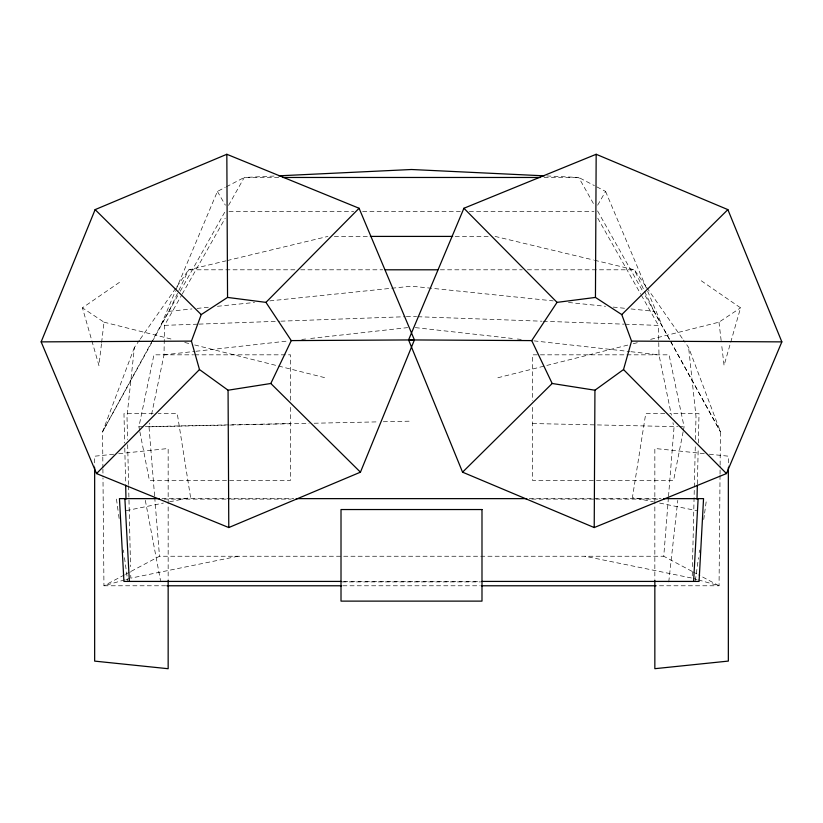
<?xml version="1.0" encoding="UTF-8"?>
<svg xmlns="http://www.w3.org/2000/svg" width="823" height="823" viewBox="0 0 823 823"><rect width="100%" height="100%" fill="white"/><g stroke="black" fill="none" stroke-linecap="round" stroke-linejoin="round"><path stroke-width="0.62" stroke-dasharray="4.12 3.09" d="M720.032 475.385L719.055 585.781L657.412 585.781M720.043 474.11L720.115 466.404M720.125 465.118L720.423 431.746L688.604 347.45L683.471 340.105M151.597 414.391L164.024 354.836L164.497 325.352L181.585 295.21M692.338 571.718L692.184 578.137L584.988 556.255M692.452 566.584L694.303 488.306M694.334 487.021L695.332 444.677M695.456 439.544L696.001 416.448L688.604 347.45M697.369 483.842L698.213 448.103M698.336 443L699.025 413.64L669.84 413.64M691.968 571.316L663.75 556.245L668.42 497.709M668.513 496.434L673.996 427.713L672.957 422.683M139.529 340.105L134.396 347.45L126.999 416.448L127.544 439.544M668.77 581.902L677.782 500.384M101.476 343.829L98.935 365.474L82.434 307.843L121.722 280.787M101.62 342.553L104.017 322.174L82.434 307.843M695.353 580.626L698.501 557.696M699.2 552.603L699.55 550.052M703.737 519.488L704.437 514.396M704.611 513.12L706.535 499.108M683.121 431.787L673.595 480.437L532.532 480.437L532.532 405.718M683.368 430.542L684.098 426.798L669.068 354.826L532.532 354.826L532.532 400.636M139.632 430.542L138.902 426.798L153.932 354.826L193.487 354.826M154.611 496.002L149.004 426.798L149.786 423.073M701.278 280.787L740.566 307.843L724.065 365.474L721.524 343.829M134.396 347.45L102.577 431.746L102.896 467.69M151.597 342.841L102.577 431.746L161.442 324.169L175.309 291.28M175.803 290.108L217.406 191.44L225.235 187.366M152.214 341.71L168.962 311.331L188.642 269.8L225.955 260.85M161.442 324.169L177.747 295.714M180.258 291.249L225.43 210.935M228.568 205.359L244.256 177.47L276.168 175.957M182.212 294.099L225.224 218.198M597.642 205.164L605.594 191.44L595.523 186.204M140.26 339.055L176.184 287.639M176.914 286.589L188.642 269.8L295.601 269.8M650.664 339.343L718.983 322.174L740.566 307.843M124.355 574.938L103.945 585.781L102.988 477.957M125.487 574.331L130.024 571.923M131.155 571.316L159.497 556.245L663.75 556.245M226.356 186.78L244.256 177.47L278.853 177.47M124.715 579.876L103.945 585.781L165.588 585.781M125.929 579.526L129.592 578.487M497.884 377.747L628.309 344.96M633.278 343.716L638.247 342.461M227.199 260.552L327.924 236.407M126.258 510.651L163.366 503.069M169.559 501.814L190.586 497.514L177.274 413.64L158.242 413.64M238.012 556.245L130.816 578.137L130.662 571.718M164.024 354.836L194.639 351.411M195.915 351.277L289.038 340.866M301.794 339.446L305.621 339.014M310.724 338.448L407.673 327.616M168.962 311.331L191.944 308.944M197.047 308.419L209.814 307.092M217.478 306.3L254.492 302.463M269.81 300.879L411.5 286.188L553.19 300.879M113.667 454.224L94.655 456.209L94.655 466.569M118.728 453.689L168.159 448.514L168.159 579.073M164.497 325.352L197.767 324.159M199.053 324.118L279.666 321.227M280.941 321.176L405.07 316.721M406.346 316.68L416.582 316.68M138.902 426.798L144.035 426.684M145.321 426.653L290.468 423.536M149.004 426.798L228.393 425.079M229.679 425.059L309.067 423.351M314.191 423.238L378.21 421.86M383.333 421.746L411.5 421.139M544.147 177.47L578.744 177.47L594.412 185.617M229.02 211.501L353.674 211.501M362.665 211.501L460.335 211.501M469.326 211.501L593.98 211.501M334.354 236.407L367.788 236.407M455.212 236.407L488.646 236.407M300.714 269.8L382.654 269.8M440.346 269.8L522.286 269.8M527.399 269.8L634.358 269.8L646.086 286.589M194.763 354.826L290.468 354.826L290.468 400.636M153.16 413.64L123.975 413.64L124.664 443M664.758 413.64L645.726 413.64L632.414 497.514L653.441 501.814M161.987 498.645L293.698 498.635M529.302 498.635L661.013 498.645M164.291 499.108L229.617 499.108M230.903 499.108L291.095 499.108M531.905 499.108L594.659 499.108M595.945 499.108L658.709 499.108M343.685 581.419L479.315 581.419M342.059 581.902L480.622 581.902M342.8 585.781L480.2 585.781M532.532 423.536L677.679 426.653M678.965 426.684L684.098 426.798M417.858 316.732L541.987 321.207M543.262 321.248L623.875 324.159M625.161 324.2L658.431 325.404L658.986 354.836L671.403 415.152M546.832 175.957L578.744 177.47L594.432 205.359M568.508 302.463L605.522 306.3M613.186 307.092L625.953 308.419M631.056 308.944L654.038 311.331L720.423 431.746L670.169 340.588M704.272 453.658L654.841 448.484L654.841 579.042M709.333 454.193L728.345 456.179L728.345 466.538M415.327 327.616L512.276 338.448M517.379 339.014L521.206 339.446M533.962 340.866L629.636 351.555M630.912 351.699L658.986 354.836M659.635 503.069L696.742 510.651M495.076 236.407L593.321 259.955M594.556 260.253L634.358 269.8L654.038 311.331L669.541 339.467M104.017 322.174L172.336 339.343M184.753 342.461L189.722 343.716M194.691 344.96L325.116 377.747M693.408 578.487L697.071 579.526M698.285 579.876L719.055 585.781L698.737 574.938M693.1 571.923L697.606 574.331M646.816 287.639L682.74 339.055M217.406 191.44L225.358 205.164M597.765 218.198L640.736 294.13M641.364 295.251L658.431 325.404M597.57 210.935L642.742 291.249M645.253 295.714L654.038 311.331M605.594 191.44L647.197 290.108M647.691 291.28L661.558 324.169M139.879 431.787L149.405 480.437L290.468 480.437L290.468 405.718M145.321 500.363L160.526 580.647M116.465 499.108L118.389 513.12M118.563 514.396L119.263 519.488M123.45 550.052L123.8 552.603M124.499 557.696L127.647 580.626M718.983 322.174L721.38 342.553M154.714 497.287L159.497 556.245M127.668 444.677L128.604 484.459M128.635 485.745L130.548 566.584M124.787 448.103L125.631 483.842M102.906 468.966L102.978 476.671"/><path stroke-width="1.23" d="M594.216 527.553L594.936 390.215L623.515 369.558L631.56 341.113L621.777 314.602L595.451 297.422L557.048 302.37L531.73 340.599L408.578 339.92L463.915 208.26L596.171 154.282L727.871 209.618L781.85 341.874L726.472 473.575L594.216 527.553L462.557 472.176L408.578 339.92M595.451 297.422L596.171 154.282M697.009 499.16L697.338 485.117M693.614 581.439L698.13 498.645L703.542 498.625L699.077 581.419L481.877 581.419M360.443 472.176L270.818 383.487L228.064 390.215L199.485 369.558L191.44 341.113L201.224 314.602L227.549 297.422L265.952 302.37L291.27 340.599L414.422 339.92L359.085 208.26L226.829 154.282L95.129 209.618L41.15 341.874L96.528 473.575L228.784 527.553L360.443 472.176L414.422 339.92M270.818 383.487L291.27 340.599M96.528 473.575L199.485 369.558M265.952 302.37L359.085 208.26M462.557 472.176L552.182 383.487L594.936 390.215M621.777 314.602L727.871 209.618M278.73 175.834L411.5 169.507L544.27 175.834M41.15 341.874L191.44 341.113M282.701 177.47L540.3 177.47M370.36 236.407L452.64 236.407M385.215 269.8L437.785 269.8M341.123 581.419L123.923 581.419L119.458 498.625L159.425 498.645M296.249 498.635L526.751 498.635M663.575 498.645L698.13 498.645M166.874 585.781L341.514 585.781M481.486 585.781L656.126 585.781M631.56 341.113L781.85 341.874M95.129 209.618L201.224 314.602M463.915 208.26L557.048 302.37M623.515 369.558L726.472 473.575M531.73 340.599L552.182 383.487M124.87 498.645L129.386 581.439M125.662 485.117L125.991 499.16M228.064 390.215L228.784 527.553M226.829 154.282L227.549 297.422M728.345 467.629L728.345 661.085L654.841 668.688L654.841 580.266M168.159 580.297L168.159 668.718L94.655 661.116L94.655 467.659M481.99 509.54L341.01 509.54L341.01 601.119L481.99 601.119L481.99 509.54"/></g></svg>
